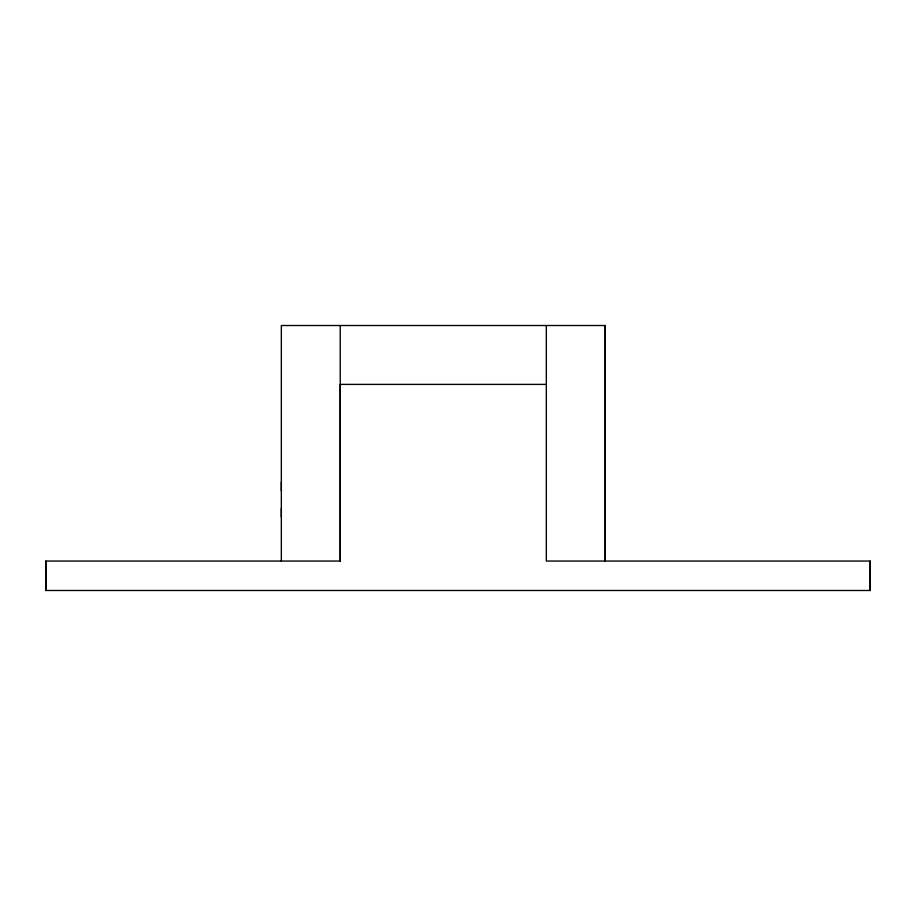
<?xml version="1.0" encoding="UTF-8"?>
<svg xmlns="http://www.w3.org/2000/svg" width="916" height="916" viewBox="0 0 916 916"><rect width="100%" height="100%" fill="white"/><g stroke="black" fill="none" stroke-linecap="round" stroke-linejoin="round"><path stroke-width="1.37" d="M546.325 325.512L546.325 561.05L870.2 561.05L870.2 590.488L45.8 590.488L45.8 561.05L340.225 561.05L340.225 384.388L546.325 384.388M281.338 517.116L281.338 508.311M281.338 490.713L281.338 481.908M605.213 325.512L605.213 561.05L605.213 325.512L281.338 325.512L281.338 561.05M870.2 561.05L870.2 590.488M340.225 325.512L340.225 561.05M45.8 561.05L45.8 590.488"/></g></svg>
